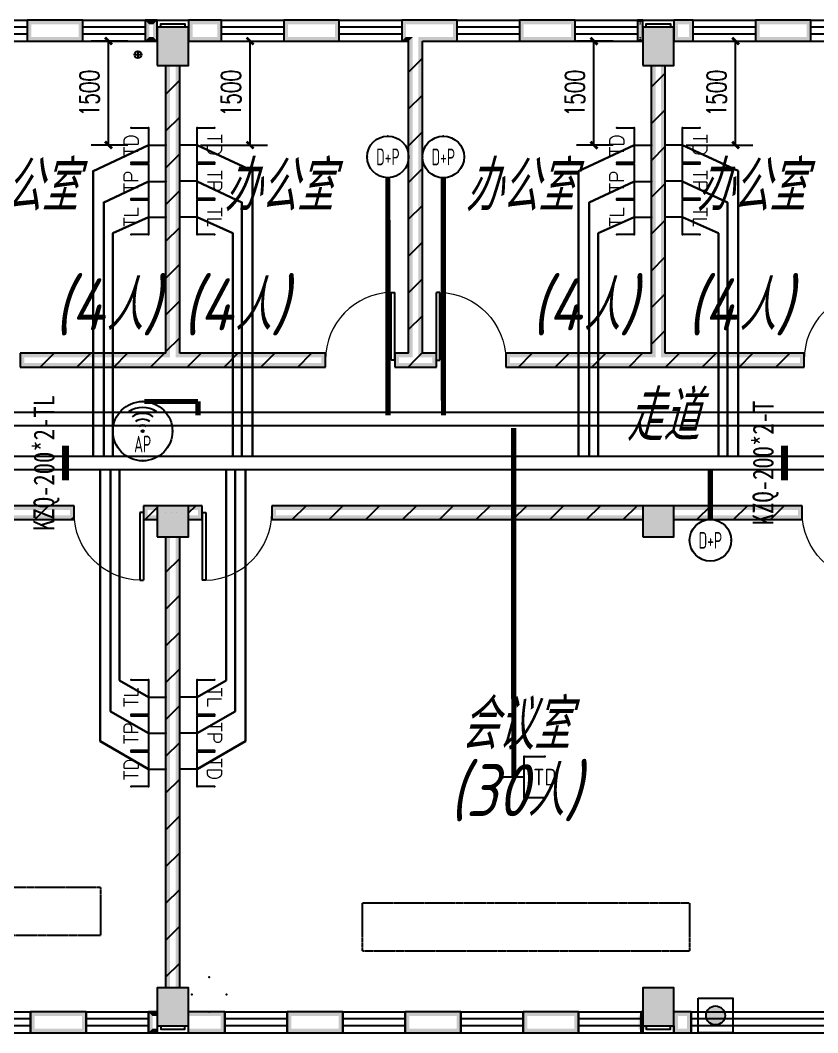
# Model space of a CAD drawing. Extents: x 1241380 to 1952554, y 1012187 to 1766051.
# Drawn here: x 1603065 to 1614563, y 1104713 to 1119313 of the extents above; entities that cross this region are included whole.
import ezdxf
from ezdxf.enums import TextEntityAlignment as Align

# ---------------------------------------------------------------- set-up
doc = ezdxf.new("R2010")
doc.units = 0
doc.linetypes.add('DASH', pattern=[0.35, 0.25, -0.1])
for name, color, linetype in [('1-建筑底图', 8, 'Continuous'), ('CABLETRAY_PDS', 4, 'Continuous'), ('DOTLN', 2, 'DASH'), ('EQUIP-插座', 3, 'Continuous'), ('EQUIP-照明', 3, 'Continuous'), ('EQUIP-通讯', 3, 'Continuous'), ('PUB_HATCH', 8, 'Continuous'), ('TEL_DIM', 3, 'Continuous'), ('WIRE-综合布线', 5, 'Continuous'), ('光纤点位', 3, 'Continuous'), ('内网桥架', 1, 'Continuous'), ('填充', 8, 'Continuous'), ('抗震支吊架', 2, 'Continuous'), ('排水', 153, 'Continuous'), ('红机电话', 3, 'Continuous'), ('蓝机电话', 3, 'Continuous')]:
    doc.layers.add(name, color=color, linetype=linetype)
doc.layers.add('内网线路', color=1, linetype='Continuous', lineweight=30)
doc.layers.get('EQUIP-插座').off()
doc.styles.add('_TEL_ATTDEF', font='GBENOR', dxfattribs={"width": 0.8, "height": 3, "bigfont": 'GBCBIG'})
doc.styles.add('_TEL_DIM', font='SIMPLEX', dxfattribs={"width": 0.8, "height": 3.5, "bigfont": 'HZTXT'})
doc.styles.add('A_DIM_T3', font='SIMPLEX', dxfattribs={"width": 0.7, "bigfont": 'HZ'})
doc.styles.add('kzcad', font='', dxfattribs={"width": 0.8})
doc.styles.get("Standard").update_dxf_attribs({"font": 'gbeitc.shx', "bigfont": 'gbcbig.shx'})
doc.styles.get('kzcad').set_extended_font_data('SimSun')
doc.linetypes.add('JIEDI', pattern='A,1.25,-0.25,0.25,-0.25,0.625,["/",Standard,S=0.6,R=0,X=0,Y=-0.3],0.625,-0.25,0.25,-0.25', length=4)
doc.dimstyles.new('_TCH_ARCH&&100', dxfattribs={"dimtxt": 280, "dimasz": 100, "dimexe": 250, "dimexo": 300, "dimgap": 135, "dimtad": 1, "dimdec": 0, "dimzin": 0, "dimdsep": 46, "dimtxsty": 'A_DIM_T3', "dimblk": 'ARCHTICK', "dimcen": 0.09, "dimclrt": 7, "dimazin": 2, "dimtfac": 1, "dimtdec": 0, "dimtix": 1, "dimtmove": 2, "dimatfit": 3, "dimfxl": 100, "dimtolj": 1, "dimtzin": 0, "dimarcsym": 0})
pattern_1 = [(45, (933820.03, 485085.73), (-265.16515, 265.16515), [])]

# ---------------------------------------------------------------- blocks, each defined once
blk = doc.blocks.new('ng')
at = {"layer": '排水'}
for p, q in [((346041, 781408), (346041, 781308)), ((345991, 781358), (346091, 781358))]:
    blk.add_line(p, q, dxfattribs=at)
blk.add_circle((346041, 781358), 50, dxfattribs=at)
blk = doc.blocks.new('雨水管')
at = {"layer": '排水'}
blk.add_blockref('ng', (614664, -46811), dxfattribs=at)
blk = doc.blocks.new('xfjyc')
at = {"layer": '填充'}
h = blk.add_hatch(color=1, dxfattribs=at)
h.dxf.hatch_style = 1
edge = h.paths.add_edge_path()
edge.add_arc((250, 250), 137, 0, 360)
blk.add_lwpolyline([(0, 500), (500, 500), (500, 0), (0, 0)], close=True)
at = {"color": 1}
blk.add_circle((250, 250), 137, dxfattribs=at)
blk = doc.blocks.new('$WINLIB2D$00000001')
at = {"color": 0}
for points in [[(-0.5, 0.5), (-0.5, -0.5)], [(-0.5, 0.5), (0.5, 0.5)], [(0.5, -0.5), (0.5, 0.5)], [(0.5, 0.1667), (-0.5, 0.1667)], [(0.5, -0.1667), (-0.5, -0.1667)], [(-0.5, -0.5), (0.5, -0.5)]]:
    blk.add_lwpolyline(points, dxfattribs=at)
blk = doc.blocks.new('$DorLib2D$00000001')
at = {"color": 0}
for p, q in [((0.45, 0.975), (0.5, 0.975)), ((0.45, 0), (0.45, 0.975)), ((0.5, 0), (0.5, 0.975)), ((0.5, 0), (0.45, 0))]:
    blk.add_line(p, q, dxfattribs=at)
at = {"color": 0, "lineweight": 13}
blk.add_arc((0.475, 0), 0.975, 91.4693, 180, dxfattribs=at)
blk = doc.blocks.new('_FZH')
blk.add_lwpolyline([(-0.5, -0.5), (0.5, -0.5), (0.5, 0.5), (-0.5, 0.5)], close=True)
at = {"layer": 'PUB_HATCH'}
blk.add_solid([(-0.5, -0.5), (0.5, -0.5), (-0.5, 0.5), (0.5, 0.5)], dxfattribs=at)
blk = doc.blocks.new('1-二层建筑底图')
at = {"layer": '1-建筑底图'}
for points in [[(1603965, 1164521), (1603165, 1164521), (1603225, 1164461), (1603905, 1164461)], [(1603165, 1164521), (1603165, 1164221), (1603225, 1164281), (1603225, 1164461)], [(1603965, 1164221), (1603965, 1164521), (1603905, 1164461), (1603905, 1164281)], [(1605040, 1164521), (1604865, 1164521), (1604925, 1164461), (1604980, 1164461)], [(1604865, 1164521), (1604865, 1164221), (1604925, 1164281), (1604925, 1164461)], [(1605040, 1164221), (1605040, 1164521), (1604980, 1164461), (1604980, 1164281)], [(1605965, 1164521), (1605490, 1164521), (1605550, 1164461), (1605905, 1164461)], [(1605490, 1164521), (1605490, 1164221), (1605550, 1164281), (1605550, 1164461)], [(1605965, 1164221), (1605965, 1164521), (1605905, 1164461), (1605905, 1164281)], [(1607665, 1164521), (1606865, 1164521), (1606925, 1164461), (1607605, 1164461)], [(1606865, 1164521), (1606865, 1164221), (1606925, 1164281), (1606925, 1164461)], [(1607665, 1164221), (1607665, 1164521), (1607605, 1164461), (1607605, 1164281)], [(1608765, 1164521), (1608565, 1164521), (1608625, 1164461), (1608765, 1164461)], [(1608565, 1164521), (1608565, 1164221), (1608625, 1164281), (1608625, 1164461)], [(1609365, 1164521), (1608765, 1164521), (1608765, 1164461), (1609305, 1164461)], [(1609365, 1164221), (1609365, 1164521), (1609305, 1164461), (1609305, 1164281)], [(1611065, 1164521), (1610265, 1164521), (1610325, 1164461), (1611005, 1164461)], [(1610265, 1164521), (1610265, 1164221), (1610325, 1164281), (1610325, 1164461)], [(1611065, 1164221), (1611065, 1164521), (1611005, 1164461), (1611005, 1164281)], [(1612040, 1164521), (1611965, 1164521), (1612025, 1164461), (1611980, 1164461)], [(1611965, 1164521), (1611965, 1164221), (1612025, 1164281), (1612025, 1164461)], [(1612040, 1164221), (1612040, 1164521), (1611980, 1164461), (1611980, 1164281)], [(1612765, 1164521), (1612490, 1164521), (1612550, 1164461), (1612705, 1164461)], [(1612490, 1164521), (1612490, 1164221), (1612550, 1164281), (1612550, 1164461)], [(1612765, 1164221), (1612765, 1164521), (1612705, 1164461), (1612705, 1164281)], [(1614465, 1164521), (1613665, 1164521), (1613725, 1164461), (1614405, 1164461)], [(1613665, 1164521), (1613665, 1164221), (1613725, 1164281), (1613725, 1164461)], [(1614465, 1164221), (1614465, 1164521), (1614405, 1164461), (1614405, 1164281)], [(1605490, 1164421), (1605040, 1164421), (1605100, 1164361), (1605430, 1164361)], [(1605040, 1164421), (1605040, 1163871), (1605100, 1163931), (1605100, 1164361)], [(1605490, 1163871), (1605490, 1164421), (1605430, 1164361), (1605430, 1163931)], [(1612490, 1164421), (1612040, 1164421), (1612100, 1164361), (1612430, 1164361)], [(1612040, 1164421), (1612040, 1163871), (1612100, 1163931), (1612100, 1164361)], [(1612490, 1163871), (1612490, 1164421), (1612430, 1164361), (1612430, 1163931)], [(1603165, 1164221), (1603965, 1164221), (1603905, 1164281), (1603225, 1164281)], [(1604865, 1164221), (1605040, 1164221), (1604980, 1164281), (1604925, 1164281)], [(1605490, 1164221), (1605965, 1164221), (1605905, 1164281), (1605550, 1164281)], [(1606865, 1164221), (1607665, 1164221), (1607605, 1164281), (1606925, 1164281)], [(1608565, 1164221), (1608665, 1164221), (1608725, 1164281), (1608625, 1164281)], [(1608665, 1159721), (1608665, 1164221), (1608725, 1164281), (1608725, 1159661)], [(1608865, 1164221), (1609365, 1164221), (1609305, 1164281), (1608805, 1164281)], [(1608865, 1159721), (1608865, 1164221), (1608805, 1164281), (1608805, 1159661)], [(1610265, 1164221), (1611065, 1164221), (1611005, 1164281), (1610325, 1164281)], [(1611965, 1164221), (1612040, 1164221), (1611980, 1164281), (1612025, 1164281)], [(1612490, 1164221), (1612765, 1164221), (1612705, 1164281), (1612550, 1164281)], [(1613665, 1164221), (1614465, 1164221), (1614405, 1164281), (1613725, 1164281)], [(1605040, 1163871), (1605490, 1163871), (1605430, 1163931), (1605100, 1163931)], [(1612040, 1163871), (1612490, 1163871), (1612430, 1163931), (1612100, 1163931)], [(1605225, 1163871), (1605165, 1163871), (1605165, 1159721), (1605225, 1159661)], [(1605365, 1163871), (1605305, 1163871), (1605305, 1159661), (1605365, 1159721)], [(1612225, 1163871), (1612165, 1163871), (1612165, 1159721), (1612225, 1159661)], [(1612365, 1163871), (1612305, 1163871), (1612305, 1159661), (1612365, 1159721)], [(1605165, 1159721), (1603065, 1159721), (1603125, 1159661), (1605225, 1159661)], [(1603065, 1159721), (1603065, 1159521), (1603125, 1159581), (1603125, 1159661)], [(1607465, 1159721), (1605365, 1159721), (1605305, 1159661), (1607405, 1159661)], [(1607465, 1159521), (1607465, 1159721), (1607405, 1159661), (1607405, 1159581)], [(1608665, 1159721), (1608465, 1159721), (1608525, 1159661), (1608725, 1159661)], [(1608465, 1159721), (1608465, 1159521), (1608525, 1159581), (1608525, 1159661)], [(1609065, 1159721), (1608865, 1159721), (1608805, 1159661), (1609005, 1159661)], [(1609065, 1159521), (1609065, 1159721), (1609005, 1159661), (1609005, 1159581)], [(1612165, 1159721), (1610065, 1159721), (1610125, 1159661), (1612225, 1159661)], [(1610065, 1159721), (1610065, 1159521), (1610125, 1159581), (1610125, 1159661)], [(1614365, 1159721), (1612365, 1159721), (1612305, 1159661), (1614305, 1159661)], [(1614365, 1159521), (1614365, 1159721), (1614305, 1159661), (1614305, 1159581)], [(1603065, 1159521), (1605265, 1159521), (1605265, 1159581), (1603125, 1159581)], [(1605265, 1159521), (1607465, 1159521), (1607405, 1159581), (1605265, 1159581)], [(1608465, 1159521), (1608765, 1159521), (1608765, 1159581), (1608525, 1159581)], [(1608765, 1159521), (1609065, 1159521), (1609005, 1159581), (1608765, 1159581)], [(1610065, 1159521), (1612265, 1159521), (1612265, 1159581), (1610125, 1159581)], [(1612265, 1159521), (1614365, 1159521), (1614305, 1159581), (1612265, 1159581)], [(1603840, 1157521), (1599665, 1157521), (1599725, 1157461), (1603780, 1157461)], [(1603840, 1157321), (1603840, 1157521), (1603780, 1157461), (1603780, 1157381)], [(1605040, 1157461), (1605040, 1157521), (1604840, 1157521), (1604900, 1157461)], [(1604840, 1157521), (1604840, 1157321), (1604900, 1157381), (1604900, 1157461)], [(1605490, 1157521), (1605040, 1157521), (1605100, 1157461), (1605430, 1157461)], [(1605040, 1157521), (1605040, 1157071), (1605100, 1157131), (1605100, 1157461)], [(1605490, 1157071), (1605490, 1157521), (1605430, 1157461), (1605430, 1157131)], [(1605490, 1157521), (1605490, 1157461), (1605630, 1157461), (1605690, 1157521)], [(1605690, 1157321), (1605690, 1157521), (1605630, 1157461), (1605630, 1157381)], [(1612040, 1157461), (1612040, 1157521), (1606690, 1157521), (1606750, 1157461)], [(1606690, 1157521), (1606690, 1157321), (1606750, 1157381), (1606750, 1157461)], [(1612490, 1157521), (1612040, 1157521), (1612100, 1157461), (1612430, 1157461)], [(1612040, 1157521), (1612040, 1157071), (1612100, 1157131), (1612100, 1157461)], [(1612490, 1157071), (1612490, 1157521), (1612430, 1157461), (1612430, 1157131)], [(1612490, 1157521), (1612490, 1157461), (1614280, 1157461), (1614340, 1157521)], [(1614340, 1157321), (1614340, 1157521), (1614280, 1157461), (1614280, 1157381)], [(1599665, 1157321), (1603840, 1157321), (1603780, 1157381), (1599725, 1157381)], [(1605040, 1157321), (1605040, 1157381), (1604900, 1157381), (1604840, 1157321)], [(1605490, 1157381), (1605490, 1157321), (1605690, 1157321), (1605630, 1157381)], [(1612040, 1157321), (1612040, 1157381), (1606750, 1157381), (1606690, 1157321)], [(1612490, 1157381), (1612490, 1157321), (1614340, 1157321), (1614280, 1157381)], [(1605040, 1157071), (1605490, 1157071), (1605430, 1157131), (1605100, 1157131)], [(1605225, 1157071), (1605165, 1157071), (1605165, 1150571), (1605225, 1150571)], [(1605365, 1157071), (1605305, 1157071), (1605305, 1150571), (1605365, 1150571)], [(1612040, 1157071), (1612490, 1157071), (1612430, 1157131), (1612100, 1157131)], [(1605490, 1150571), (1605040, 1150571), (1605100, 1150511), (1605430, 1150511)], [(1605040, 1150571), (1605040, 1150021), (1605100, 1150081), (1605100, 1150511)], [(1605490, 1150021), (1605490, 1150571), (1605430, 1150511), (1605430, 1150081)], [(1612490, 1150571), (1612040, 1150571), (1612100, 1150511), (1612430, 1150511)], [(1612040, 1150571), (1612040, 1150021), (1612100, 1150081), (1612100, 1150511)], [(1612490, 1150021), (1612490, 1150571), (1612430, 1150511), (1612430, 1150081)], [(1604015, 1150221), (1603215, 1150221), (1603275, 1150161), (1603955, 1150161)], [(1603215, 1150221), (1603215, 1149921), (1603275, 1149981), (1603275, 1150161)], [(1604015, 1149921), (1604015, 1150221), (1603955, 1150161), (1603955, 1149981)], [(1605040, 1150221), (1604915, 1150221), (1604975, 1150161), (1605040, 1150161)], [(1604915, 1150221), (1604915, 1149921), (1604975, 1149981), (1604975, 1150161)], [(1605490, 1150221), (1605490, 1150161), (1605955, 1150161), (1606015, 1150221)], [(1606015, 1149921), (1606015, 1150221), (1605955, 1150161), (1605955, 1149981)], [(1607715, 1150221), (1606915, 1150221), (1606975, 1150161), (1607655, 1150161)], [(1606915, 1150221), (1606915, 1149921), (1606975, 1149981), (1606975, 1150161)], [(1607715, 1149921), (1607715, 1150221), (1607655, 1150161), (1607655, 1149981)], [(1609415, 1150221), (1608615, 1150221), (1608675, 1150161), (1609355, 1150161)], [(1608615, 1150221), (1608615, 1149921), (1608675, 1149981), (1608675, 1150161)], [(1609415, 1149921), (1609415, 1150221), (1609355, 1150161), (1609355, 1149981)], [(1611115, 1150221), (1610315, 1150221), (1610375, 1150161), (1611055, 1150161)], [(1610315, 1150221), (1610315, 1149921), (1610375, 1149981), (1610375, 1150161)], [(1611115, 1149921), (1611115, 1150221), (1611055, 1150161), (1611055, 1149981)], [(1612040, 1149921), (1612040, 1150221), (1611980, 1150161), (1611980, 1149981)], [(1612075, 1150021), (1612040, 1150021), (1612040, 1150196), (1612015, 1150221), (1612015, 1149921), (1612075, 1149981)], [(1612740, 1150221), (1612490, 1150221), (1612550, 1150161), (1612680, 1150161)], [(1612490, 1150221), (1612490, 1150021), (1612490, 1149921), (1612550, 1149981), (1612550, 1150161)], [(1612740, 1149921), (1612740, 1150221), (1612680, 1150161), (1612680, 1149981)], [(1605040, 1150021), (1605490, 1150021), (1605430, 1150081), (1605100, 1150081)], [(1612040, 1150021), (1612490, 1150021), (1612430, 1150081), (1612100, 1150081)], [(1603215, 1149921), (1604015, 1149921), (1603955, 1149981), (1603275, 1149981)], [(1604915, 1149921), (1605040, 1149921), (1605040, 1149981), (1604975, 1149981)], [(1605490, 1149921), (1606015, 1149921), (1605955, 1149981), (1605490, 1149981)], [(1606915, 1149921), (1607715, 1149921), (1607655, 1149981), (1606975, 1149981)], [(1608615, 1149921), (1609415, 1149921), (1609355, 1149981), (1608675, 1149981)], [(1610315, 1149921), (1611115, 1149921), (1611055, 1149981), (1610375, 1149981)], [(1612490, 1149921), (1612740, 1149921), (1612680, 1149981), (1612550, 1149981)]]:
    blk.add_hatch(color=256, dxfattribs=at).paths.add_polyline_path(points)
h = blk.add_hatch(dxfattribs=at)
h.set_pattern_fill('普通砖', color=256, scale=150, style=0)
h.set_pattern_definition(pattern_1)
h.paths.add_polyline_path([(1608765, 1159654), (1608805, 1159661), (1608865, 1159721), (1608865, 1164221), (1608765, 1164321), (1608665, 1164221), (1608665, 1159721), (1608725, 1159661)])
h = blk.add_hatch(dxfattribs=at)
h.set_pattern_fill('普通砖', color=256, scale=150, style=0)
h.set_pattern_definition(pattern_1)
h.paths.add_polyline_path([(1605365, 1163871), (1605165, 1163871), (1605165, 1159721), (1605225, 1159661), (1605265, 1159654), (1605305, 1159661), (1605365, 1159721)])
h = blk.add_hatch(dxfattribs=at)
h.set_pattern_fill('普通砖', color=256, scale=150, style=0)
h.set_pattern_definition(pattern_1)
h.paths.add_polyline_path([(1612365, 1163871), (1612165, 1163871), (1612165, 1159721), (1612225, 1159661), (1612265, 1159654), (1612305, 1159661), (1612365, 1159721)])
h = blk.add_hatch(dxfattribs=at)
h.set_pattern_fill('普通砖', color=256, scale=150, style=0)
h.set_pattern_definition(pattern_1)
h.paths.add_polyline_path([(1605225, 1159661), (1605165, 1159721), (1603065, 1159721), (1603065, 1159521), (1605265, 1159521), (1605265, 1159654)])
h = blk.add_hatch(dxfattribs=at)
h.set_pattern_fill('普通砖', color=256, scale=150, style=0)
h.set_pattern_definition(pattern_1)
h.paths.add_polyline_path([(1605265, 1159654), (1605265, 1159521), (1607465, 1159521), (1607465, 1159721), (1605365, 1159721), (1605305, 1159661)])
h = blk.add_hatch(dxfattribs=at)
h.set_pattern_fill('普通砖', color=256, scale=150, style=0)
h.set_pattern_definition(pattern_1)
h.paths.add_polyline_path([(1608725, 1159661), (1608665, 1159721), (1608465, 1159721), (1608465, 1159521), (1608765, 1159521), (1608765, 1159654)])
h = blk.add_hatch(dxfattribs=at)
h.set_pattern_fill('普通砖', color=256, scale=150, style=0)
h.set_pattern_definition(pattern_1)
h.paths.add_polyline_path([(1608765, 1159654), (1608765, 1159521), (1609065, 1159521), (1609065, 1159721), (1608865, 1159721), (1608805, 1159661)])
h = blk.add_hatch(dxfattribs=at)
h.set_pattern_fill('普通砖', color=256, scale=150, style=0)
h.set_pattern_definition(pattern_1)
h.paths.add_polyline_path([(1612225, 1159661), (1612165, 1159721), (1610065, 1159721), (1610065, 1159521), (1612265, 1159521), (1612265, 1159654)])
h = blk.add_hatch(dxfattribs=at)
h.set_pattern_fill('普通砖', color=256, scale=150, style=0)
h.set_pattern_definition(pattern_1)
h.paths.add_polyline_path([(1612265, 1159654), (1612265, 1159521), (1614365, 1159521), (1614365, 1159721), (1612365, 1159721), (1612305, 1159661)])
h = blk.add_hatch(dxfattribs=at)
h.set_pattern_fill('普通砖', color=256, scale=150, style=0)
h.set_pattern_definition(pattern_1)
h.paths.add_polyline_path([(1603840, 1157521), (1599665, 1157521), (1599665, 1157321), (1603840, 1157321)])
h = blk.add_hatch(dxfattribs=at)
h.set_pattern_fill('普通砖', color=256, scale=150, style=0)
h.set_pattern_definition(pattern_1)
h.paths.add_polyline_path([(1605040, 1157321), (1605040, 1157521), (1604840, 1157521), (1604840, 1157321)])
h = blk.add_hatch(dxfattribs=at)
h.set_pattern_fill('普通砖', color=256, scale=150, style=0)
h.set_pattern_definition(pattern_1)
h.paths.add_polyline_path([(1605490, 1157521), (1605490, 1157321), (1605690, 1157321), (1605690, 1157521)])
h = blk.add_hatch(dxfattribs=at)
h.set_pattern_fill('普通砖', color=256, scale=150, style=0)
h.set_pattern_definition(pattern_1)
h.paths.add_polyline_path([(1612040, 1157321), (1612040, 1157521), (1606690, 1157521), (1606690, 1157321)])
h = blk.add_hatch(dxfattribs=at)
h.set_pattern_fill('普通砖', color=256, scale=150, style=0)
h.set_pattern_definition(pattern_1)
h.paths.add_polyline_path([(1612490, 1157521), (1612490, 1157321), (1614340, 1157321), (1614340, 1157521)])
h = blk.add_hatch(dxfattribs=at)
h.set_pattern_fill('普通砖', color=256, scale=150, style=0)
h.set_pattern_definition(pattern_1)
h.paths.add_polyline_path([(1605365, 1157071), (1605165, 1157071), (1605165, 1150571), (1605365, 1150571)])
for p, q in [((1603965, 1164521), (1603165, 1164521)), ((1603165, 1164521), (1603165, 1164221)), ((1603965, 1164221), (1603965, 1164521)), ((1605040, 1164521), (1604865, 1164521)), ((1604865, 1164521), (1604865, 1164221)), ((1605040, 1164221), (1605040, 1164521)), ((1605965, 1164521), (1605490, 1164521)), ((1605490, 1164521), (1605490, 1164221)), ((1605965, 1164221), (1605965, 1164521)), ((1607665, 1164521), (1606865, 1164521)), ((1606865, 1164521), (1606865, 1164221)), ((1607665, 1164221), (1607665, 1164521)), ((1608765, 1164521), (1608565, 1164521)), ((1608565, 1164521), (1608565, 1164221)), ((1609365, 1164521), (1608765, 1164521)), ((1609365, 1164221), (1609365, 1164521)), ((1611065, 1164521), (1610265, 1164521)), ((1610265, 1164521), (1610265, 1164221)), ((1611065, 1164221), (1611065, 1164521)), ((1612040, 1164521), (1611965, 1164521)), ((1611965, 1164521), (1611965, 1164221)), ((1612040, 1164221), (1612040, 1164521)), ((1612765, 1164521), (1612490, 1164521)), ((1612490, 1164521), (1612490, 1164221)), ((1612765, 1164221), (1612765, 1164521)), ((1614465, 1164521), (1613665, 1164521)), ((1613665, 1164521), (1613665, 1164221)), ((1614465, 1164221), (1614465, 1164521)), ((1603165, 1164221), (1603965, 1164221)), ((1604865, 1164221), (1605040, 1164221)), ((1605490, 1164221), (1605965, 1164221)), ((1606865, 1164221), (1607665, 1164221)), ((1608565, 1164221), (1608665, 1164221)), ((1608665, 1159721), (1608665, 1164221)), ((1608865, 1164221), (1609365, 1164221)), ((1608865, 1159721), (1608865, 1164221)), ((1610265, 1164221), (1611065, 1164221)), ((1611965, 1164221), (1612040, 1164221)), ((1612490, 1164221), (1612765, 1164221)), ((1613665, 1164221), (1614465, 1164221)), ((1605165, 1159721), (1605165, 1163871)), ((1605365, 1159721), (1605365, 1163871)), ((1612165, 1159721), (1612165, 1163871)), ((1612365, 1159721), (1612365, 1163871)), ((1605165, 1159721), (1603065, 1159721)), ((1603065, 1159721), (1603065, 1159521)), ((1607465, 1159721), (1605365, 1159721)), ((1607465, 1159521), (1607465, 1159721)), ((1608665, 1159721), (1608465, 1159721)), ((1608465, 1159721), (1608465, 1159521)), ((1609065, 1159721), (1608865, 1159721)), ((1609065, 1159521), (1609065, 1159721)), ((1612165, 1159721), (1610065, 1159721)), ((1610065, 1159721), (1610065, 1159521)), ((1614365, 1159721), (1612365, 1159721)), ((1614365, 1159521), (1614365, 1159721)), ((1603065, 1159521), (1605265, 1159521)), ((1605265, 1159521), (1607465, 1159521)), ((1608465, 1159521), (1608765, 1159521)), ((1608765, 1159521), (1609065, 1159521)), ((1610065, 1159521), (1612265, 1159521)), ((1612265, 1159521), (1614365, 1159521)), ((1603840, 1157521), (1599665, 1157521)), ((1603840, 1157321), (1603840, 1157521)), ((1605040, 1157521), (1604840, 1157521)), ((1604840, 1157521), (1604840, 1157321)), ((1605690, 1157521), (1605490, 1157521)), ((1605690, 1157321), (1605690, 1157521)), ((1612040, 1157521), (1606690, 1157521)), ((1606690, 1157521), (1606690, 1157321)), ((1614340, 1157521), (1612490, 1157521)), ((1614340, 1157321), (1614340, 1157521)), ((1605165, 1157421), (1605165, 1157421)), ((1605240, 1157421), (1605240, 1157421)), ((1605315, 1157421), (1605315, 1157421)), ((1599665, 1157321), (1603840, 1157321)), ((1604840, 1157321), (1605040, 1157321)), ((1605490, 1157321), (1605690, 1157321)), ((1606690, 1157321), (1612040, 1157321)), ((1612490, 1157321), (1614340, 1157321)), ((1605165, 1150571), (1605165, 1157071)), ((1605365, 1150571), (1605365, 1157071)), ((1604015, 1150221), (1603215, 1150221)), ((1603215, 1150221), (1603215, 1149921)), ((1604015, 1149921), (1604015, 1150221)), ((1605040, 1150221), (1604915, 1150221)), ((1604915, 1150221), (1604915, 1149921)), ((1606015, 1150221), (1605490, 1150221)), ((1606015, 1149921), (1606015, 1150221)), ((1607715, 1150221), (1606915, 1150221)), ((1606915, 1150221), (1606915, 1149921)), ((1607715, 1149921), (1607715, 1150221)), ((1609415, 1150221), (1608615, 1150221)), ((1608615, 1150221), (1608615, 1149921)), ((1609415, 1149921), (1609415, 1150221)), ((1611115, 1150221), (1610315, 1150221)), ((1610315, 1150221), (1610315, 1149921)), ((1611115, 1149921), (1611115, 1150221)), ((1612040, 1150221), (1612015, 1150221)), ((1612015, 1150221), (1612015, 1149921)), ((1612740, 1150221), (1612490, 1150221)), ((1612740, 1149921), (1612740, 1150221)), ((1603215, 1149921), (1604015, 1149921)), ((1604915, 1149921), (1605040, 1149921)), ((1605490, 1149921), (1606015, 1149921)), ((1606915, 1149921), (1607715, 1149921)), ((1608615, 1149921), (1609415, 1149921)), ((1610315, 1149921), (1611115, 1149921)), ((1612015, 1149921), (1612040, 1149921)), ((1612040, 1149921), (1612040, 1150021)), ((1612490, 1150021), (1612490, 1149921)), ((1612490, 1149921), (1612740, 1149921))]:
    blk.add_line(p, q, dxfattribs=at)
for points in [[(1605040, 1164421), (1605040, 1164521), (1605490, 1164521), (1605490, 1164421)], [(1612040, 1164421), (1612040, 1164521), (1612490, 1164521), (1612490, 1164421)], [(1605090, 1164421), (1605090, 1164471), (1605440, 1164471), (1605440, 1164421)], [(1612090, 1164421), (1612090, 1164471), (1612440, 1164471), (1612440, 1164421)], [(1605040, 1150021), (1605040, 1149921), (1605490, 1149921), (1605490, 1150021)], [(1605090, 1150021), (1605090, 1149971), (1605440, 1149971), (1605440, 1150021)], [(1612040, 1150021), (1612040, 1149921), (1612490, 1149921), (1612490, 1150021)], [(1612090, 1150021), (1612090, 1149971), (1612440, 1149971), (1612440, 1150021)]]:
    blk.add_lwpolyline(points, dxfattribs=at)
for name, p, xscale, yscale, zscale, rotation in [('$WINLIB2D$00000001', (1602715, 1164371), 900, -300, 900, 359.9999999999308), ('$WINLIB2D$00000001', (1604415, 1164371), 900, -300, 900, 359.9999999999308), ('$WINLIB2D$00000001', (1606415, 1164371), 900, -300, 900, 359.9999999999125), ('$WINLIB2D$00000001', (1608115, 1164371), 900, -300, 900, 359.9999999999125), ('$WINLIB2D$00000001', (1609815, 1164371), 900, -300, 900, 359.9999999989572), ('$WINLIB2D$00000001', (1611515, 1164371), 900, -300, 900, 359.9999999989572), ('$WINLIB2D$00000001', (1613215, 1164371), 900, -300, 900, 359.9999999995904), ('$WINLIB2D$00000001', (1614915, 1164371), 900, -300, 900, 359.9999999995904), ('_FZH', (1605265, 1164146), 449.9999995146645, 550.0000001053559, 550.0000001053559, 359.9999999772178), ('_FZH', (1612265, 1164146), 449.9999995146645, 550.0000001053559, 550.0000001053559, 359.9999999772178), ('_FZH', (1605265, 1157296), 449.9999995146645, 449.9999995146645, 449.9999995146645, 359.9999999772178), ('_FZH', (1612265, 1157296), 449.9999995146645, 449.9999995146645, 449.9999995146645, 359.9999999772178), ('$DorLib2D$00000001', (1604340, 1157421), -1000, 1000, -1000, 180), ('_FZH', (1605265, 1150296), 449.9999995146645, 549.9999999012798, 549.9999999012798, 359.9999999772178), ('_FZH', (1612265, 1150296), 449.9999995146645, 549.9999999012798, 549.9999999012798, 359.9999999772178), ('$WINLIB2D$00000001', (1602765, 1150071), -900, -300, -900, 179.9999999997596), ('$WINLIB2D$00000001', (1604465, 1150071), -900, -300, -900, 179.9999999997596), ('$WINLIB2D$00000001', (1606465, 1150071), -900, -300, -900, 179.9999999999949), ('$WINLIB2D$00000001', (1608165, 1150071), -900, -300, -900, 179.9999999999949), ('$WINLIB2D$00000001', (1609865, 1150071), -900, -300, -900, 179.9999999999949), ('$WINLIB2D$00000001', (1611565, 1150071), -900, -300, -900, 179.9999999999949), ('$WINLIB2D$00000001', (1614040, 1150071), -2600, -300, -2600, 179.9999999999957)]:
    blk.add_blockref(name, p, dxfattribs=dict(at, xscale=xscale, yscale=yscale, zscale=zscale, rotation=rotation))
for name, p in [('雨水管', (644057, 429479)), ('xfjyc', (1612839, 1149921))]:
    blk.add_blockref(name, p, dxfattribs=at)
for p, xscale, yscale, zscale in [((1607965, 1159621), 1000, 1000, 1000), ((1609565, 1159621), -1000, 1000, -1000), ((1614865, 1159621), 1000, 1000, 1000), ((1606190, 1157421), -1000, -1000, -1000), ((1614840, 1157421), 1000, -1000, 1000)]:
    blk.add_blockref('$DorLib2D$00000001', p, dxfattribs=dict(at, xscale=xscale, yscale=yscale, zscale=zscale))
for s, height, p in [('办公室', 723.4, (1602321, 1161769)), ('办公室', 723.4, (1606003, 1161769)), ('办公室', 723.4, (1609480, 1161769)), ('办公室', 723.4, (1612812, 1161769)), ('(4', 750, (1603551, 1160049)), (')', 750, (1604828, 1160049)), ('(4', 750, (1605404, 1160049)), (')', 750, (1606681, 1160049)), ('(4', 750, (1610431, 1160049)), (')', 750, (1611707, 1160049)), ('(4', 750, (1612675, 1160049)), (')', 750, (1613952, 1160049)), ('人', 723, (1604301, 1160049)), ('人', 723, (1606154, 1160049)), ('人', 723, (1611181, 1160049)), ('人', 723, (1613425, 1160049)), ('走道', 723.4, (1611802, 1158457)), ('会议室', 723.4, (1609417, 1154006)), ('(30', 750, (1609250, 1153044)), ('人', 723, (1610375, 1153044)), (')', 750, (1610902, 1153044))]:
    blk.add_text(s, height=height, dxfattribs=at).set_placement(p)
blk = doc.blocks.new('$equip_U$00000080(win7-PC-wzy)')
blk.add_circle((0, 0.5), 0.5)
for p in [(0, 0.999), (-0.5, 0.5), (0.5, 0.5)]:
    blk.add_point(p)
at = {"color": 7, "style": '_TEL_DIM', "width": 0.7}
blk.add_attdef('$TEXT$', text='', height=0.4, dxfattribs=at).set_placement((0, 0.5), align=Align.MIDDLE_CENTER)
at = {"color": 7, "style": '_TEL_DIM', "flags": 1}
for tag in ['A', 'REMARK']:
    blk.add_attdef(tag, text='', height=0.00002, dxfattribs=at).set_placement((0, 0), align=Align.MIDDLE_CENTER)
blk = doc.blocks.new('$equip$00002670')
for p, q in [((-0.5, 0.499), (-0.5, 0.999)), ((0.5, 0.999), (0.5, 0.499)), ((0.5, 0.499), (-0.5, 0.499)), ((0, 0.5), (0, 0))]:
    blk.add_line(p, q)
for p in [(-0.5, 0.999), (0.5, 0.999), (-0.5, 0.499), (0.5, 0.499), (0, 0)]:
    blk.add_point(p)
at = {"color": 7, "style": '_TEL_DIM'}
blk.add_attdef('$TEXT$', text='', height=0.4, dxfattribs=at).set_placement((0, 0.999), align=Align.MIDDLE_CENTER)
at = {"color": 7, "style": '_TEL_DIM', "flags": 1}
blk.add_attdef('A', text='', height=0.000025, dxfattribs=at).set_placement((0, 0), align=Align.MIDDLE_CENTER)
blk = doc.blocks.new('$equip_U$00000091(win7-PC-wzy)')
for radius in [0.714, 0.0272]:
    blk.add_circle((0, 0), radius)
for radius in [0.571, 0.428, 0.285, 0.143]:
    blk.add_arc((0, 0), radius, 53.7049, 126.2951)
for p in [(0, 0.714), (-0.714, 0), (0.714, 0), (0, -0.714)]:
    blk.add_point(p)
at = {"color": 7, "style": '_TEL_DIM', "flags": 1}
for tag in ['A', 'REMARK']:
    blk.add_attdef(tag, text='', height=0.00002, dxfattribs=at).set_placement((0, 0), align=Align.MIDDLE_CENTER)
at = {"color": 7, "style": '_TEL_DIM', "width": 0.7}
blk.add_attdef('$TEXT$', text='', height=0.4, dxfattribs=at).set_placement((0, -0.31), align=Align.MIDDLE_CENTER)
blk = doc.blocks.new('$equip$00001239')
for p, q in [((-0.5, 1.05), (-0.5, 1)), ((0.5, 1), (-0.5, 1)), ((0.5, 1.05), (0.5, 1)), ((0.5, 0.5), (-0.5, 0.5)), ((0, 0.5), (0, 0))]:
    blk.add_line(p, q)
blk.add_arc((0, 1), 0.5, 180, 0)
for points in [[(0, 0.75), (-0.433, 0.75), (0, 1), (-0.5, 1)], [(0, 0.567), (-0.25, 0.567), (0, 0.75), (-0.433, 0.75)], [(0, 0.5), (0, 0.5), (0, 0.567), (-0.25, 0.567)]]:
    blk.add_solid(points)
at = {"layer": 'EQUIP-照明'}
for p in [(0, 1), (-0.5, 0.5), (0.5, 0.5), (0, 0)]:
    blk.add_point(p, dxfattribs=at)
at = {"layer": 'EQUIP-照明', "flags": 9}
blk.add_attdef('A', (0, 0), '', height=0.00002, dxfattribs=at)
blk = doc.blocks.new('$equip$00001867')
for p, q in [((-0.5, 0.499), (-0.5, 0.999)), ((0.5, 0.999), (0.5, 0.499)), ((0.5, 0.499), (-0.5, 0.499)), ((0, 0.5), (0, 0))]:
    blk.add_line(p, q)
for p in [(-0.5, 0.999), (0.5, 0.999), (-0.5, 0.499), (0.5, 0.499), (0, 0)]:
    blk.add_point(p)
at = {"color": 7, "style": '_TEL_DIM'}
blk.add_attdef('$TEXT$', text='', height=0.4, dxfattribs=at).set_placement((0, 0.999), align=Align.MIDDLE_CENTER)
at = {"color": 7, "style": '_TEL_DIM', "flags": 1}
blk.add_attdef('A', text='', height=0.00002, dxfattribs=at).set_placement((0, 0), align=Align.MIDDLE_CENTER)
blk = doc.blocks.new('_ArchTick')
at = {"color": 0, "linetype": 'ByBlock', "const_width": 0.4}
blk.add_lwpolyline([(-0.5, -0.5), (0.5, 0.5)], dxfattribs=at)
blk = doc.blocks.new('*D418')
at = {"layer": 'Defpoints', "color": 0}
for p in [(1612365, 1119013), (1613379, 1119013), (1612365, 1117513)]:
    blk.add_point(p, dxfattribs=at)
at = {"layer": 'TEL_DIM', "color": 0, "lineweight": -2, "transparency": 16777216}
for p, q in [((1612665, 1119013), (1613629, 1119013)), ((1613379, 1117513), (1613379, 1119013)), ((1612665, 1117513), (1613629, 1117513))]:
    blk.add_line(p, q, dxfattribs=at)
at = {"layer": 'TEL_DIM', "color": 0, "lineweight": -2, "transparency": 16777216, "xscale": 100, "yscale": 100, "zscale": 100}
for p, rotation in [((1613379, 1119013), 90), ((1613379, 1117513), 270)]:
    blk.add_blockref('_ArchTick', p, dxfattribs=dict(at, rotation=rotation))
at = {"layer": 'TEL_DIM', "color": 7, "transparency": 16777216, "insert": (1613104, 1118263), "char_height": 280, "attachment_point": 5, "rotation": 90, "style": 'A_DIM_T3'}
blk.add_mtext('\\A1;1500', dxfattribs=at)
blk = doc.blocks.new('*D419')
at = {"layer": 'Defpoints', "color": 0}
for p in [(1611337, 1119013), (1611915, 1119013), (1611915, 1117513)]:
    blk.add_point(p, dxfattribs=at)
at = {"layer": 'TEL_DIM', "color": 0, "lineweight": -2, "transparency": 16777216}
for p, q in [((1611615, 1119013), (1611087, 1119013)), ((1611337, 1117513), (1611337, 1119013)), ((1611615, 1117513), (1611087, 1117513))]:
    blk.add_line(p, q, dxfattribs=at)
at = {"layer": 'TEL_DIM', "color": 0, "lineweight": -2, "transparency": 16777216, "xscale": 100, "yscale": 100, "zscale": 100}
for p, rotation in [((1611337, 1119013), 90), ((1611337, 1117513), 270)]:
    blk.add_blockref('_ArchTick', p, dxfattribs=dict(at, rotation=rotation))
at = {"layer": 'TEL_DIM', "color": 7, "transparency": 16777216, "insert": (1611062, 1118263), "char_height": 280, "attachment_point": 5, "rotation": 90, "style": 'A_DIM_T3'}
blk.add_mtext('\\A1;1500', dxfattribs=at)
blk = doc.blocks.new('*D420')
at = {"layer": 'Defpoints', "color": 0}
for p in [(1605365, 1119013), (1606379, 1119013), (1605365, 1117513)]:
    blk.add_point(p, dxfattribs=at)
at = {"layer": 'TEL_DIM', "color": 0, "lineweight": -2, "transparency": 16777216}
for p, q in [((1605665, 1119013), (1606629, 1119013)), ((1606379, 1117513), (1606379, 1119013)), ((1605665, 1117513), (1606629, 1117513))]:
    blk.add_line(p, q, dxfattribs=at)
at = {"layer": 'TEL_DIM', "color": 0, "lineweight": -2, "transparency": 16777216, "xscale": 100, "yscale": 100, "zscale": 100}
for p, rotation in [((1606379, 1119013), 90), ((1606379, 1117513), 270)]:
    blk.add_blockref('_ArchTick', p, dxfattribs=dict(at, rotation=rotation))
at = {"layer": 'TEL_DIM', "color": 7, "transparency": 16777216, "insert": (1606104, 1118263), "char_height": 280, "attachment_point": 5, "rotation": 90, "style": 'A_DIM_T3'}
blk.add_mtext('\\A1;1500', dxfattribs=at)
blk = doc.blocks.new('*D421')
at = {"layer": 'Defpoints', "color": 0}
for p in [(1604337, 1119013), (1604915, 1119013), (1604915, 1117513)]:
    blk.add_point(p, dxfattribs=at)
at = {"layer": 'TEL_DIM', "color": 0, "lineweight": -2, "transparency": 16777216}
for p, q in [((1604615, 1119013), (1604087, 1119013)), ((1604337, 1117513), (1604337, 1119013)), ((1604615, 1117513), (1604087, 1117513))]:
    blk.add_line(p, q, dxfattribs=at)
at = {"layer": 'TEL_DIM', "color": 0, "lineweight": -2, "transparency": 16777216, "xscale": 100, "yscale": 100, "zscale": 100}
for p, rotation in [((1604337, 1119013), 90), ((1604337, 1117513), 270)]:
    blk.add_blockref('_ArchTick', p, dxfattribs=dict(at, rotation=rotation))
at = {"layer": 'TEL_DIM', "color": 7, "transparency": 16777216, "insert": (1604062, 1118263), "char_height": 280, "attachment_point": 5, "rotation": 90, "style": 'A_DIM_T3'}
blk.add_mtext('\\A1;1500', dxfattribs=at)

msp = doc.modelspace()

# ---------------------------------------------------------------- linework, layer by layer
at = {"layer": 'CABLETRAY_PDS'}
for p, q in [((1571835, 1113663.3), (1627405, 1113663.3)), ((1627405, 1113463.3), (1571835, 1113463.3))]:
    msp.add_line(p, q, dxfattribs=at)
at = {"layer": 'DOTLN', "linetype": 'DASH'}
for points in [[(1599503.6, 1106118.5), (1604226.1, 1106118.5), (1604226.1, 1106808.7), (1599503.6, 1106808.7)], [(1607995.3, 1105892.3), (1612717.8, 1105892.3), (1612717.8, 1106582.4), (1607995.3, 1106582.4)]]:
    msp.add_lwpolyline(points, close=True, dxfattribs=at)
at = {"layer": 'WIRE-综合布线', "linetype": 'Continuous', "const_width": 75}
for points in [[(1608367, 1113616.9), (1608365.3, 1117043.6)], [(1609166.4, 1113617.3), (1609164.7, 1117042.3)], [(1604853.5, 1113815.9), (1605626.6, 1113815.9)], [(1605626.7, 1113618.2), (1605626.6, 1113815.9)], [(1610178.4, 1113431.5), (1610180.9, 1108399)], [(1613015.3, 1112828.7), (1613015.7, 1112113.3)]]:
    msp.add_lwpolyline(points, dxfattribs=at)
at = {"layer": '内网桥架'}
for p, q in [((1584048.7, 1113028.7), (1635420.8, 1113028.7)), ((1635420.8, 1112828.7), (1584048.7, 1112828.7))]:
    msp.add_line(p, q, dxfattribs=at)
at = {"layer": '内网线路'}
for points in [[(1604915.5, 1117513.3), (1604115.4, 1117139.1), (1604115.4, 1113028.6)], [(1605614, 1117513.3), (1606414.3, 1117139.5), (1606414.3, 1113028.7)], [(1611915.5, 1117513.3), (1611115.4, 1117139.1), (1611115.4, 1113028.6)], [(1612614, 1117513.3), (1613414.3, 1117139.5), (1613414.3, 1113028.7)], [(1604915.5, 1116989.6), (1604268.4, 1116685.7), (1604268.4, 1113028.6)], [(1605614.2, 1116989.6), (1606261.5, 1116686), (1606261.5, 1113028.7)], [(1611915.5, 1116989.6), (1611268.4, 1116685.7), (1611268.4, 1113028.6)], [(1612614.2, 1116989.6), (1613261.5, 1116686), (1613261.5, 1113028.7)], [(1604915.5, 1116475), (1604399.5, 1116242.8), (1604399.5, 1113028.6)], [(1605614.5, 1116475), (1606130.6, 1116243), (1606132.1, 1113026.5)], [(1611915.5, 1116475), (1611399.5, 1116242.8), (1611399.5, 1113028.6)], [(1612614.5, 1116475), (1613130.6, 1116243), (1613132.1, 1113026.5)], [(1604915.5, 1108513.3), (1604218.9, 1108917.6), (1604218.9, 1112828.7)], [(1604915.5, 1109033.3), (1604366.6, 1109347.5), (1604366.6, 1112828.7)], [(1604915.5, 1109551.6), (1604497.6, 1109794.6), (1604497.6, 1112828.7)], [(1605614.5, 1109551.6), (1606032.4, 1109794.6), (1606032.4, 1112828.7)], [(1605614.5, 1109033.3), (1606163.4, 1109347.5), (1606163.4, 1112828.7)], [(1605614.5, 1108513.3), (1606311, 1108917.6), (1606311, 1112828.7)]]:
    msp.add_lwpolyline(points, dxfattribs=at)
at = {"layer": '抗震支吊架', "color": 2, "const_width": 100}
for points in [[(1603716.6, 1112678.7), (1603716.6, 1113178.7)], [(1614084.7, 1112678.7), (1614084.7, 1113178.7)]]:
    msp.add_lwpolyline(points, dxfattribs=at)

# ---------------------------------------------------------------- block references
at = {"layer": '1-建筑底图', "linetype": 'JIEDI'}
msp.add_blockref('1-二层建筑底图', (0, -45207.9), dxfattribs=at)
at = {"layer": 'EQUIP-插座', "xscale": 500, "yscale": 500, "zscale": 500}
msp.add_blockref('$equip$00001239', (1605790, 1105013.3), dxfattribs=at)
at = {"layer": 'EQUIP-通讯', "linetype": 'JIEDI'}
ref = msp.add_blockref('$equip_U$00000080(win7-PC-wzy)', (1608665, 1117343.3), dxfattribs=dict(at, xscale=600, yscale=600, zscale=600, rotation=90))
ref.add_attrib('$TEXT$', 'D+P', dxfattribs={"layer": '0', "color": 7, "height": 240, "style": '_TEL_ATTDEF', "width": 0.7}).set_placement((1608365.3, 1117343.3), align=Align.MIDDLE_CENTER)
ref = msp.add_blockref('$equip_U$00000080(win7-PC-wzy)', (1609464.4, 1117342), dxfattribs=dict(at, xscale=600, yscale=600, zscale=600, rotation=90))
ref.add_attrib('$TEXT$', 'D+P', dxfattribs={"layer": '0', "color": 7, "height": 240, "style": '_TEL_ATTDEF', "width": 0.7}).set_placement((1609164.7, 1117342), align=Align.MIDDLE_CENTER)
ref = msp.add_blockref('$equip_U$00000091(win7-PC-wzy)', (1604830, 1113388.3), dxfattribs=dict(at, xscale=600, yscale=600, zscale=600))
ref.add_attrib('$TEXT$', 'AP', dxfattribs={"layer": '0', "color": 7, "height": 240, "style": '_TEL_ATTDEF', "width": 0.7}).set_placement((1604830, 1113202), align=Align.MIDDLE_CENTER)
ref = msp.add_blockref('$equip_U$00000080(win7-PC-wzy)', (1613015.7, 1111513.9), dxfattribs=dict(at, xscale=600, yscale=600, zscale=600))
ref.add_attrib('$TEXT$', 'D+P', dxfattribs={"layer": '0', "color": 7, "height": 240, "style": '_TEL_ATTDEF', "width": 0.7}).set_placement((1613015.7, 1111813.6), align=Align.MIDDLE_CENTER)
ref = msp.add_blockref('$equip$00002670', (1610031.1, 1108399), dxfattribs=dict(at, xscale=600, yscale=600, zscale=600, rotation=270))
ref.add_attrib('$TEXT$', 'TD', dxfattribs={"layer": '0', "color": 7, "height": 240, "style": '_TEL_ATTDEF'}).set_placement((1610630.5, 1108399), align=Align.MIDDLE_CENTER)
at = {"layer": '光纤点位', "xscale": 500, "yscale": 500, "zscale": 500}
for p, rotation in [((1605165, 1117513.3), 90), ((1605365, 1117513.3), 270), ((1612165, 1117513.3), 90), ((1612365, 1117513.3), 270), ((1605165, 1108513.3), 90), ((1605365, 1108513.3), 270)]:
    msp.add_blockref('$equip$00002670', p, dxfattribs=dict(at, rotation=rotation)).add_auto_attribs({'$TEXT$': 'TD'})
at = {"layer": '红机电话', "xscale": 500, "yscale": 500, "zscale": 500}
for p, rotation in [((1605165, 1116989.6), 90), ((1605365, 1116993.3), 270), ((1612165, 1116989.6), 90), ((1612365, 1116993.3), 270), ((1605165, 1109033.3), 90), ((1605365, 1109033.3), 270)]:
    msp.add_blockref('$equip$00001867', p, dxfattribs=dict(at, rotation=rotation)).add_auto_attribs({'$TEXT$': 'TP'})
at = {"layer": '蓝机电话', "xscale": 500, "yscale": 500, "zscale": 500}
for p, rotation in [((1605165, 1116475), 90), ((1605365, 1116475), 270), ((1612165, 1116475), 90), ((1612365, 1116475), 270), ((1605165, 1109551.6), 90), ((1605365, 1109551.6), 270)]:
    msp.add_blockref('$equip$00001867', p, dxfattribs=dict(at, rotation=rotation)).add_auto_attribs({'$TEXT$': 'TL'})

# ---------------------------------------------------------------- texts
at = {"layer": '抗震支吊架', "color": 2, "style": 'kzcad', "width": 0.8}
for s, p in [('KZQ-200*2-TL', (1603556.6, 1112928.7)), ('KZQ-200*2-T', (1613924.7, 1112928.7))]:
    msp.add_text(s, height=300, rotation=89.88539, dxfattribs=at).set_placement(p, align=Align.CENTER)

# ---------------------------------------------------------------- dimensions: what is measured, and where the dimension line sits
at = {"layer": 'TEL_DIM'}
for p1, p2, distance, picture, middle in [((1604915.5, 1117513.3), (1604915.5, 1119013.3), 578.5, '*D421', (1604062, 1118263.3)), ((1605365, 1117513.3), (1605365, 1119013.3), -1014, '*D420', (1606103.9, 1118263.3)), ((1611915.5, 1117513.3), (1611915.5, 1119013.3), 578.5, '*D419', (1611062, 1118263.3)), ((1612365, 1117513.3), (1612365, 1119013.3), -1014, '*D418', (1613103.9, 1118263.3))]:
    dim = msp.add_aligned_dim(p1=p1, p2=p2, distance=distance, dimstyle='_TCH_ARCH&&100', dxfattribs=at)
    dim.commit()
    dim.dimension.update_dxf_attribs({"geometry": picture, "text_midpoint": middle})

doc.saveas('drawing.dxf')
